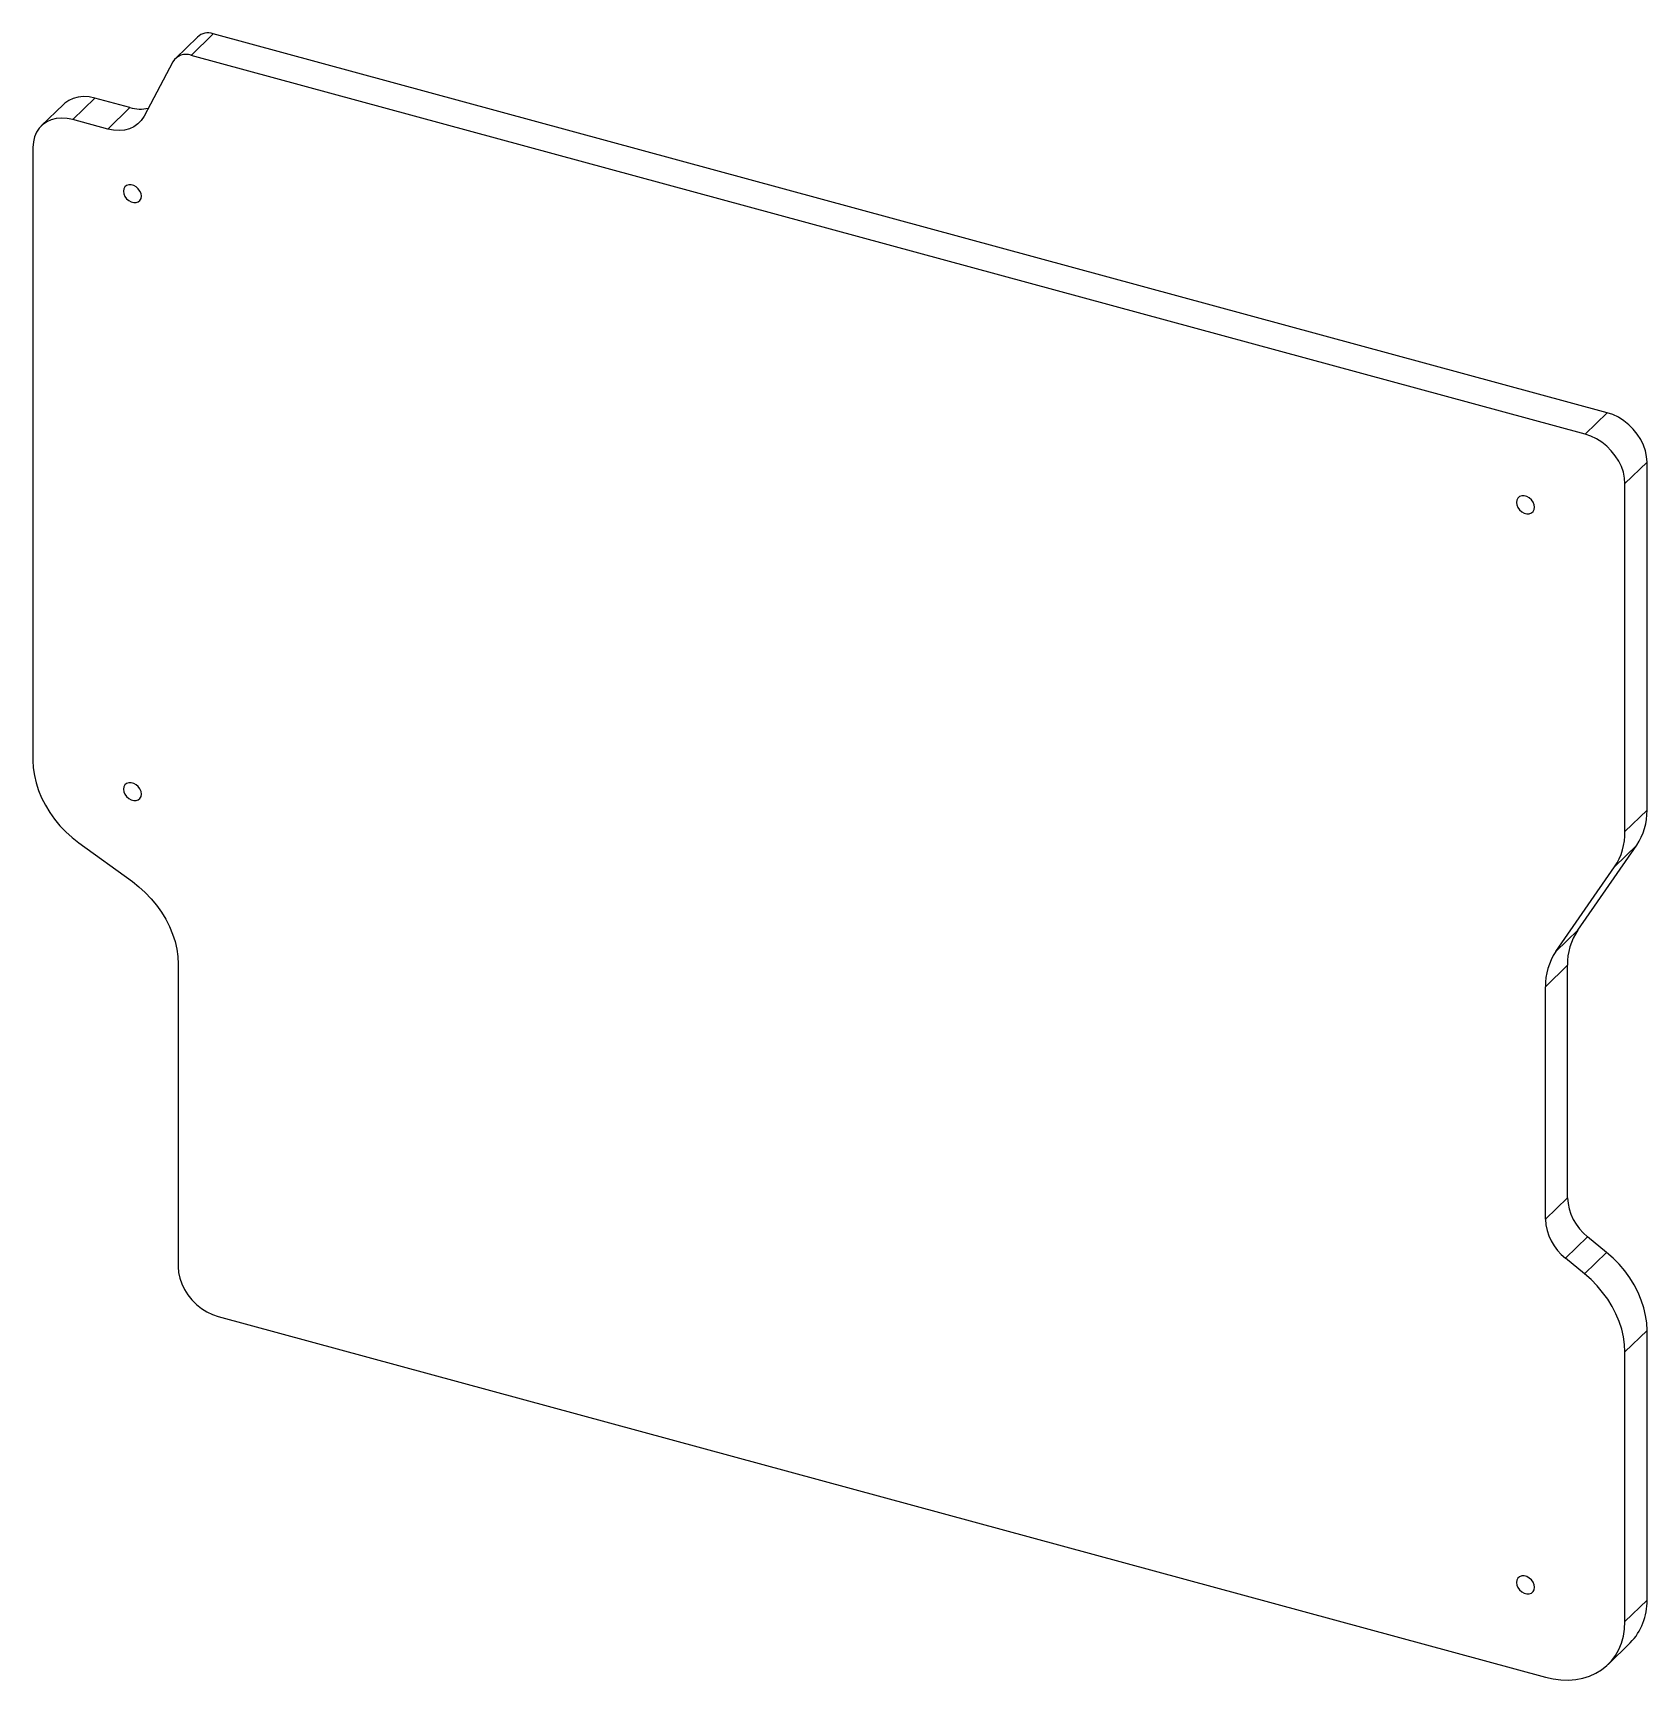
# Model space of a CAD drawing. Header units: millimetres. Extents: x -36956 to -36238, y 7499 to 8231.
import ezdxf

# ---------------------------------------------------------------- set-up
doc = ezdxf.new("R2010")
doc.units = ezdxf.units.MM

msp = doc.modelspace()

# ---------------------------------------------------------------- linework, layer by layer
at = {"color": 7, "linetype": 'Continuous', "lineweight": 25}
for p, q in [((-36882.63, 8229.31), (-36892.43, 8219.75)), ((-36885.45, 8221.16), (-36875.65, 8230.73)), ((-36256.08, 8062.34), (-36875.65, 8230.73)), ((-36265.88, 8052.78), (-36885.45, 8221.16)), ((-36893.51, 8218.3), (-36906.35, 8194.1)), ((-36942.21, 8199.33), (-36952.01, 8189.77)), ((-36938.04, 8192.6), (-36928.24, 8202.16)), ((-36912.69, 8197.93), (-36928.24, 8202.16)), ((-36922.49, 8188.37), (-36938.04, 8192.6)), ((-36922.49, 8188.37), (-36912.69, 8197.93)), ((-36955.73, 8180.26), (-36955.73, 7907.78)), ((-36265.88, 8052.78), (-36256.08, 8062.34)), ((-36248.2, 8030.83), (-36238.4, 8040.39)), ((-36238.4, 7885.74), (-36238.4, 8040.39)), ((-36248.2, 7876.18), (-36248.2, 8030.83)), ((-36248.2, 7876.18), (-36238.4, 7885.74)), ((-36935.35, 7871.18), (-36911.55, 7853.93)), ((-36269.18, 7832.41), (-36242.99, 7870.09)), ((-36252.79, 7860.53), (-36242.99, 7870.09)), ((-36278.98, 7822.84), (-36252.79, 7860.53)), ((-36278.98, 7822.84), (-36269.18, 7832.41)), ((-36891.17, 7817.33), (-36891.17, 7682.7)), ((-36283.57, 7807.19), (-36273.77, 7816.76)), ((-36273.77, 7713.48), (-36273.77, 7816.76)), ((-36283.57, 7703.92), (-36283.57, 7807.19)), ((-36283.57, 7703.92), (-36273.77, 7713.48)), ((-36274.6, 7686.56), (-36264.8, 7696.13)), ((-36256.34, 7689.18), (-36264.8, 7696.13)), ((-36266.14, 7679.62), (-36274.6, 7686.56)), ((-36266.14, 7679.62), (-36256.34, 7689.18)), ((-36873.48, 7660.75), (-36283.57, 7500.43)), ((-36248.2, 7644.91), (-36238.4, 7654.47)), ((-36238.4, 7534.66), (-36238.4, 7654.47)), ((-36248.2, 7525.1), (-36248.2, 7644.91)), ((-36248.2, 7525.1), (-36238.4, 7534.66)), ((-36255.63, 7506.09), (-36245.83, 7515.65))]:
    msp.add_line(p, q, dxfattribs=at)
at = {"color": 7, "linetype": 'Continuous', "lineweight": 25, "flags": 128}
for points in [[(-36928.24, 8202.16), (-36930.76, 8202.67), (-36933.22, 8202.82), (-36935.59, 8202.61), (-36937.8, 8202.04), (-36939.82, 8201.12), (-36941.61, 8199.88), (-36942.21, 8199.33)], [(-36938.04, 8192.6), (-36940.56, 8193.11), (-36943.03, 8193.26), (-36945.39, 8193.04), (-36947.61, 8192.47), (-36949.63, 8191.56), (-36951.41, 8190.31), (-36952.92, 8188.77), (-36954.13, 8186.95), (-36955.01, 8184.9), (-36955.55, 8182.65), (-36955.73, 8180.26)], [(-36906.35, 8194.1), (-36907.56, 8192.26), (-36909.07, 8190.7), (-36910.85, 8189.44), (-36912.88, 8188.51), (-36915.1, 8187.93), (-36917.48, 8187.71), (-36919.96, 8187.86), (-36922.49, 8188.37)], [(-36907.53, 8158.59), (-36907.69, 8159.72), (-36908.16, 8160.85), (-36908.9, 8161.88), (-36909.86, 8162.73), (-36910.94, 8163.34), (-36912.08, 8163.64), (-36913.16, 8163.63), (-36914.12, 8163.29), (-36914.86, 8162.67), (-36915.33, 8161.8), (-36915.49, 8160.75), (-36915.33, 8159.62), (-36914.86, 8158.5), (-36914.12, 8157.46), (-36913.16, 8156.61), (-36912.08, 8156.01), (-36910.94, 8155.7), (-36909.86, 8155.71), (-36908.9, 8156.05), (-36908.16, 8156.68), (-36907.69, 8157.55), (-36907.53, 8158.59)], [(-36238.4, 8040.39), (-36238.58, 8042.88), (-36239.11, 8045.42), (-36239.99, 8047.95), (-36241.2, 8050.42), (-36242.72, 8052.79), (-36244.5, 8055.01), (-36246.52, 8057.02), (-36248.74, 8058.8), (-36251.1, 8060.29), (-36253.57, 8061.48), (-36256.08, 8062.34)], [(-36248.2, 8030.83), (-36248.38, 8033.32), (-36248.91, 8035.85), (-36249.79, 8038.38), (-36251, 8040.86), (-36252.52, 8043.23), (-36254.3, 8045.44), (-36256.32, 8047.46), (-36258.54, 8049.23), (-36260.9, 8050.73), (-36263.37, 8051.92), (-36265.88, 8052.78)], [(-36288.44, 8020.33), (-36288.6, 8021.46), (-36289.07, 8022.59), (-36289.81, 8023.62), (-36290.76, 8024.48), (-36291.85, 8025.08), (-36292.98, 8025.39), (-36294.07, 8025.37), (-36295.02, 8025.04), (-36295.77, 8024.41), (-36296.24, 8023.54), (-36296.4, 8022.5), (-36296.24, 8021.37), (-36295.77, 8020.24), (-36295.02, 8019.21), (-36294.07, 8018.36), (-36292.98, 8017.75), (-36291.85, 8017.44), (-36290.76, 8017.46), (-36289.81, 8017.79), (-36289.07, 8018.42), (-36288.6, 8019.29), (-36288.44, 8020.33)], [(-36955.73, 7907.78), (-36955.57, 7904.5), (-36955.1, 7901.17), (-36954.32, 7897.81), (-36953.24, 7894.46), (-36951.86, 7891.13), (-36950.2, 7887.87), (-36948.28, 7884.7), (-36946.11, 7881.66), (-36943.71, 7878.75), (-36941.1, 7876.03), (-36938.3, 7873.49), (-36935.35, 7871.18)], [(-36907.53, 7892.87), (-36907.69, 7894), (-36908.16, 7895.12), (-36908.9, 7896.16), (-36909.86, 7897.01), (-36910.94, 7897.61), (-36912.08, 7897.92), (-36913.16, 7897.91), (-36914.12, 7897.57), (-36914.86, 7896.94), (-36915.33, 7896.07), (-36915.49, 7895.03), (-36915.33, 7893.9), (-36914.86, 7892.77), (-36914.12, 7891.74), (-36913.16, 7890.89), (-36912.08, 7890.29), (-36910.94, 7889.98), (-36909.86, 7889.99), (-36908.9, 7890.33), (-36908.16, 7890.95), (-36907.69, 7891.82), (-36907.53, 7892.87)], [(-36911.55, 7853.93), (-36908.6, 7851.61), (-36905.8, 7849.08), (-36903.19, 7846.35), (-36900.79, 7843.45), (-36898.62, 7840.4), (-36896.7, 7837.24), (-36895.04, 7833.98), (-36893.66, 7830.65), (-36892.58, 7827.3), (-36891.8, 7823.94), (-36891.33, 7820.61), (-36891.17, 7817.33)], [(-36238.4, 7654.47), (-36238.56, 7657.8), (-36239.04, 7661.19), (-36239.85, 7664.6), (-36240.97, 7668.01), (-36242.39, 7671.38), (-36244.1, 7674.69), (-36246.08, 7677.9), (-36248.31, 7680.98), (-36250.79, 7683.9), (-36253.47, 7686.65), (-36256.34, 7689.18)], [(-36891.17, 7682.7), (-36890.99, 7680.21), (-36890.45, 7677.68), (-36889.57, 7675.14), (-36888.36, 7672.67), (-36886.85, 7670.3), (-36885.06, 7668.09), (-36883.04, 7666.07), (-36880.83, 7664.3), (-36878.46, 7662.8), (-36876, 7661.61), (-36873.48, 7660.75)], [(-36248.2, 7644.91), (-36248.36, 7648.24), (-36248.85, 7651.62), (-36249.65, 7655.04), (-36250.77, 7658.44), (-36252.19, 7661.82), (-36253.9, 7665.12), (-36255.88, 7668.33), (-36258.12, 7671.41), (-36260.59, 7674.34), (-36263.27, 7677.08), (-36266.14, 7679.62)], [(-36288.44, 7540.32), (-36288.6, 7541.45), (-36289.07, 7542.58), (-36289.81, 7543.61), (-36290.76, 7544.46), (-36291.85, 7545.07), (-36292.98, 7545.37), (-36294.07, 7545.36), (-36295.02, 7545.03), (-36295.77, 7544.4), (-36296.24, 7543.53), (-36296.4, 7542.48), (-36296.24, 7541.35), (-36295.77, 7540.23), (-36295.02, 7539.2), (-36294.07, 7538.34), (-36292.98, 7537.74), (-36291.85, 7537.43), (-36290.76, 7537.44), (-36289.81, 7537.78), (-36289.07, 7538.41), (-36288.6, 7539.28), (-36288.44, 7540.32)], [(-36283.57, 7500.43), (-36280.11, 7499.65), (-36276.67, 7499.21), (-36273.3, 7499.11), (-36270.03, 7499.36), (-36266.9, 7499.94), (-36263.92, 7500.86), (-36261.13, 7502.11), (-36258.56, 7503.67), (-36256.23, 7505.53), (-36254.16, 7507.67), (-36252.37, 7510.07), (-36250.89, 7512.71), (-36249.72, 7515.56), (-36248.88, 7518.59), (-36248.37, 7521.78), (-36248.2, 7525.1)]]:
    msp.add_lwpolyline(points, dxfattribs=at)
at = {"color": 7, "linetype": 'Continuous', "lineweight": 25}
for centre, radius, start, end in [((-36877.95, 8224.13), 6.98, 70.77585, 132.13417), ((-36887.74, 8214.84), 6.73, 70.041, 149.06918), ((-36908.05, 8213.8), 16.53, 253.71069, 282.53978), ((-36265.6, 7885.23), 27.2, 326.19059, 1.08038), ((-36275.4, 7875.67), 27.2, 326.19059, 1.08038), ((-36246.57, 7817.27), 27.2, 146.19059, 181.08038), ((-36256.37, 7807.71), 27.2, 146.19059, 181.08038), ((-36250.42, 7714.56), 23.38, 182.63603, 232.03103), ((-36260.22, 7704.99), 23.38, 182.63603, 232.03103), ((-36264.69, 7533.99), 26.3, 315.7984, 1.46735)]:
    msp.add_arc(centre, radius, start, end, dxfattribs=at)

doc.saveas('drawing.dxf')
